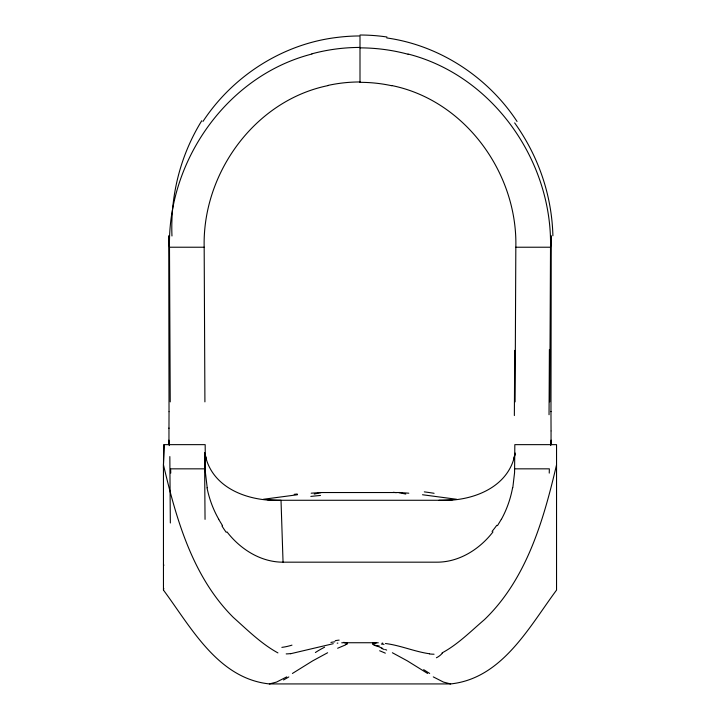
<?xml version="1.0" encoding="UTF-8"?>
<svg xmlns="http://www.w3.org/2000/svg" width="720" height="720" viewBox="0 0 720 720"><rect width="100%" height="100%" fill="white"/><g stroke="black" fill="none" stroke-linecap="round" stroke-linejoin="round"><path stroke-width="1.08" d="M163.458 468.234L163.638 444.645L205.173 444.645L205.434 472.671L207.207 487.782M169.029 411.669L168.741 235.836L169.488 247.221L170.235 401.877M391.824 85.563C465.318 100.485 517.743 173.466 515.826 247.23L515.088 401.877M168.966 428.04L168.957 444.285M549.765 401.877L550.512 247.221C552.393 160.83 492.84 75.663 408.069 54.027M551.052 431.145L551.043 444.285M512.793 487.782L514.566 472.671L514.827 444.645L556.542 444.645L556.542 590.094C528.822 627.498 502.002 678.51 450.63 683.928L269.37 683.928C217.998 678.51 191.178 627.498 163.458 590.094L163.458 464.814L164.421 444.645M204.912 401.877L204.174 247.23C202.257 173.466 254.682 100.485 328.176 85.563M549.243 473.103L549.342 468.837L514.665 468.837M550.728 445.581L551.106 440.136M163.458 590.094L163.791 588.402M515.196 453.051C509.157 488.322 470.745 501.921 438.984 500.274L281.016 500.274C249.732 501.786 211.95 488.952 205.11 454.464M556.542 464.814C543.582 520.164 526.617 579.087 484.425 619.65C470.853 631.215 457.848 644.463 442.071 652.905M514.89 454.464L513.459 459.603M501.309 519.354L497.466 525.663M202.959 121.455C232.749 76.068 282.519 44.028 336.6 37.485A168.444 152.604 0 0 1 360 35.955L360 82.143M347.445 643.752L347.4 643.167L345.789 642.807M492.993 531.891C479.7 549.171 459.261 562.212 436.95 562.176L283.05 562.176C260.739 562.212 240.3 549.171 227.007 531.891M292.41 673.461L312.714 660.843L327.627 652.743M286.722 676.89L276.516 682.092L269.37 683.928M345.609 644.886L337.626 648.252M321.093 492.606L314.208 494.055M311.931 54.027C227.16 75.663 167.607 160.83 169.488 247.221L204.174 247.23M333.243 643.698L290.457 653.769M398.97 492.552L399.267 492.525A11.412 10.359 -83.1 0 1 399.627 492.516L408.816 493.2M297.477 494.748L263.394 499.275M337.185 643.176L337.869 643.104M311.184 493.2L320.373 492.525A9.702 8.802 79.4 0 1 320.85 492.543L321.03 492.552M374.211 642.807L372.6 643.167L372.6 643.806M452.862 499.725L438.984 500.274M341.721 642.798L343.557 642.735M374.967 642.753L375.525 642.735M515.826 247.23L550.512 247.221L551.259 235.836L550.971 411.669M205.335 468.837L170.658 468.837L170.757 473.103M320.193 492.534L399.807 492.534M344.286 642.735L375.714 642.735M376.443 642.735L378.279 642.798M344.475 642.735L345.033 642.753M267.138 499.725L281.016 500.274L283.05 562.176M382.131 643.104L382.815 643.176M450.63 683.928L443.484 682.092L433.278 676.89M456.606 499.275L422.523 494.748M429.543 653.769C414.567 651.654 400.5 645.381 385.461 643.509M386.766 37.944C439.578 45.342 487.854 77.031 517.041 121.455M403.002 493.497L398.907 492.606M403.236 493.542L405.792 494.055M277.929 652.905C261.315 643.824 247.392 629.973 233.316 617.4C192.618 576.873 176.274 519.183 163.458 464.814M382.374 648.252L374.391 644.886M385.461 649.566L386.658 650.097M392.373 652.743L407.286 660.843L427.59 673.461M222.534 525.663L218.691 519.354M163.8 565.524L163.458 563.886M206.541 459.603L204.804 453.051M168.894 440.136L169.272 445.581M310.842 496.404A125.1 12.825 -2.3 0 1 320.481 495.459M294.165 494.343A100.125 2.619 -5 0 1 297.243 494.001M288.828 676.935A305.955 25.569 -42.1 0 1 283.509 679.968M315.387 652.518A111.843 31.41 -8.6 0 1 324.612 647.19M346.329 644.13A19.89 14.814 -67.2 0 1 345.546 644.544M347.391 643.653A5.553 4.464 -77.9 0 1 346.374 644.346M345.006 642.573A22.464 17.721 62 0 1 345.762 642.6M343.422 642.402A39.42 27.126 41.7 0 1 344.349 642.393M335.259 640.665A69.075 33.849 22.2 0 1 339.147 640.116M330.93 642.42A86.391 30.636 12.8 0 1 334.863 641.772M290.601 653.58A254.367 63.324 -48.5 0 1 286.182 653.904M291.978 645.138A246.798 63.432 -50.8 0 1 281.853 647.361M442.296 653.22A246.798 66.375 55.8 0 1 436.392 657.756M434.061 654.21A254.367 63.432 48.6 0 1 429.687 653.958M381.375 644.058A84.537 28.422 -11.6 0 1 384.021 644.346M375.435 645.75A69.075 29.259 -17.4 0 1 379.161 645.876M375.408 643.059A39.42 26.595 -39.9 0 1 376.326 643.05M374.184 642.996A22.464 17.415 -58.1 0 1 374.94 642.933M373.563 644.571A5.895 4.986 88.9 0 1 372.51 643.977M374.328 645.237A19.89 15.417 72.2 0 1 373.509 644.85M381.285 648.27A100.332 20.088 13.3 0 1 384.354 649.566M379.656 650.763A119.727 28.854 11.1 0 1 385.344 653.166M429.678 673.434A305.955 24.678 41.7 0 1 423.657 669.654M393.219 492.318A100.125 1.44 5.4 0 1 396.387 492.633M424.314 491.868A125.1 17.901 0.6 0 1 434.097 493.299M205.047 519.372A894.249 6.165 -90 0 1 204.552 452.826M218.781 519.309A238.545 157.698 -23.6 0 1 207.027 487.836M226.215 532.323A213.057 140.373 -22.9 0 1 221.967 525.951M496.755 525.312A213.057 139.248 19.7 0 1 492.066 531.387M512.586 487.71A238.545 157.617 24.4 0 1 501.363 519.381M514.719 350.361A894.249 5.193 -89.9 0 1 514.359 415.566M360 82.332A134.199 119.7 0.1 0 1 391.779 85.743M328.131 85.392A134.199 120.069 0 0 1 360 81.963M360 47.871A172.395 159.597 0.1 0 1 408.006 54.243M311.868 53.829A172.395 160.038 0 0 1 360 47.43M360 35.019A168.444 153.549 0 0 1 386.937 36.99M171.963 235.989A246.591 221.634 27.8 0 1 201.753 120.735M169.029 411.831A80.577 0.639 -90 0 1 168.966 428.301M514.647 122.895A246.591 221.931 -8 0 1 552.897 235.755M551.052 430.785A80.721 0.63 90 0 1 550.98 411.444M549.396 349.551A894.825 5.22 -89.9 0 1 549.036 414.72M170.343 522.99A894.825 6.237 -90 0 1 169.839 456.57"/></g></svg>
